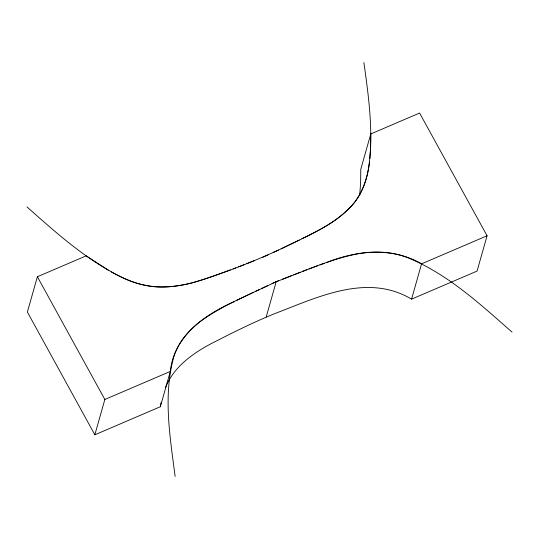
<?xml version="1.0" encoding="UTF-8"?>
<svg xmlns="http://www.w3.org/2000/svg" width="539" height="539" viewBox="0 0 539 539"><rect width="100%" height="100%" fill="white"/><g stroke="black" fill="none" stroke-linecap="round" stroke-linejoin="round"><path stroke-width="0.81" d="M369.855 158.601L370.61 147.673L370.785 133.948L419.598 113.042L487.067 235.779L477.069 271.09L411.58 299.138C367.248 272.747 317.781 297.232 274.897 313.557C253.364 322.288 232.525 332.704 211.847 343.303C192.814 353.314 173.639 366.884 165.486 387.622M359.702 195.266L360.611 182.984L360.78 169.259L370.785 133.948M369.552 161.316C367.706 177.479 362.767 194.155 351.253 206.167C332.287 226.582 305.478 236.594 281.088 248.816M108.703 270.45L86.186 255.843L37.38 276.743L27.374 312.054L94.851 434.791L160.339 406.743L160.723 404.58M160.339 406.743L170.337 371.432C173.639 336.592 204.732 314.587 234.216 301.631M160.858 403.859L161.141 402.417M94.851 434.791L104.849 399.48L37.38 276.743M266.199 316.999L276.204 281.688L278.373 280.826M411.58 299.138L421.579 263.827L487.067 235.779M301.793 238.824C317.431 230.941 333.594 223.267 346.382 211.018C359.816 199.417 366.83 182.209 369.074 164.907C373.379 130.802 368.663 96.373 363.872 62.578M236.298 300.6L253.013 292.502M299.286 240.091C265.619 256.935 230.571 271.05 194.599 282.173C184.183 285.165 173.383 286.802 162.542 286.991C144.378 287.489 126.921 280.63 111.303 271.919M255.115 291.505L259.32 289.524M278.481 250.042L273.26 252.474M261.428 288.533L267.755 285.589M512.05 332.118C479.946 303.929 447.525 273.839 407.376 257.575C391.914 251.504 374.942 250.871 358.704 253.626C330.07 259.091 303.376 271.595 276.204 281.688C250.568 294.26 223.416 304.656 200.164 321.527C188.091 330.751 177.83 342.878 173.565 357.714C163.068 396.509 170.081 437.331 175.128 476.422M262.796 257.312L268.031 254.893M271.973 283.635L276.204 281.688M104.849 399.48L170.337 371.432M254.718 260.505L246.626 263.686M282.726 279.108L291.437 275.685M293.62 274.829L300.169 272.303M243.924 264.737L238.514 266.825M302.359 271.467L306.738 269.81M233.097 268.887L235.806 267.856M308.935 268.981L317.727 265.727M230.382 269.904C213.148 276.042 196.007 283.17 177.776 285.737C159.423 288.816 140.362 286.148 123.559 278.111C87.19 260.735 56.831 233.414 26.95 206.882M319.93 264.925L324.35 263.335M326.567 262.554C356.697 250.325 392.48 246.855 421.579 263.827"/></g></svg>
